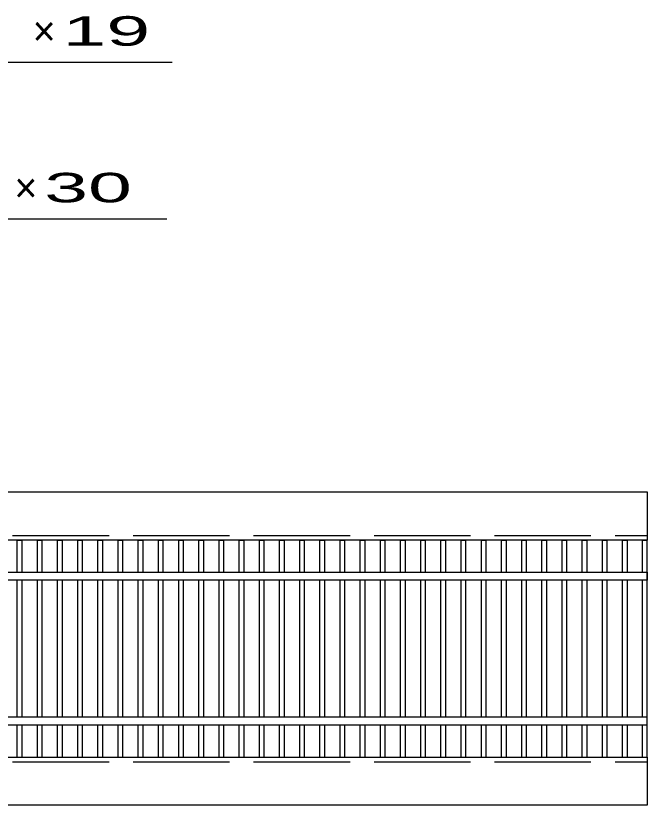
# Model space of a CAD drawing. Units: millimetres, scale not verified. Extents: x -1820 to 1731, y -1282 to 1054.
# Drawn here: x -817 to -424, y 60.5 to 551.9 of the extents above; entities that cross this region are included whole.
import ezdxf
from ezdxf.enums import TextEntityAlignment as Align

# ---------------------------------------------------------------- set-up
doc = ezdxf.new("R2010")
doc.units = ezdxf.units.MM
doc.header["$LTSCALE"] = 10
doc.linetypes.add('DASHED', pattern=[7.5, 6, -1.5])
doc.layers.add('16', color=3, linetype='Continuous', lineweight=25)
doc.layers.add('22', color=4, linetype='Continuous', lineweight=25)
doc.styles.add('ベクトル', font='')
doc.styles.get('ベクトル').set_extended_font_data('ベクトル')

msp = doc.modelspace()

# ---------------------------------------------------------------- linework, layer by layer
at = {"layer": '16'}
for p, q in [((-1419, 255.5), (-424, 255.5)), ((-424, 255.5), (-424, 225.5)), ((-424, 225.5), (-1419, 225.5)), ((-816.12, 205.5), (-816.12, 225.5)), ((-816.12, 225.5), (-813.12, 225.5)), ((-813.12, 205.5), (-813.12, 225.5)), ((-803.56, 205.5), (-803.56, 225.5)), ((-803.56, 225.5), (-800.56, 225.5)), ((-800.56, 205.5), (-800.56, 225.5)), ((-791, 205.5), (-791, 225.5)), ((-791, 225.5), (-788, 225.5)), ((-788, 205.5), (-788, 225.5)), ((-778.44, 205.5), (-778.44, 225.5)), ((-778.44, 225.5), (-775.44, 225.5)), ((-775.44, 205.5), (-775.44, 225.5)), ((-765.88, 205.5), (-765.88, 225.5)), ((-765.88, 225.5), (-762.88, 225.5)), ((-762.88, 205.5), (-762.88, 225.5)), ((-753.32, 205.5), (-753.32, 225.5)), ((-753.32, 225.5), (-750.32, 225.5)), ((-750.32, 205.5), (-750.32, 225.5)), ((-740.76, 205.5), (-740.76, 225.5)), ((-740.76, 225.5), (-737.76, 225.5)), ((-737.76, 205.5), (-737.76, 225.5)), ((-728.2, 205.5), (-728.2, 225.5)), ((-728.2, 225.5), (-725.2, 225.5)), ((-725.2, 205.5), (-725.2, 225.5)), ((-715.64, 205.5), (-715.64, 225.5)), ((-715.64, 225.5), (-712.64, 225.5)), ((-712.64, 205.5), (-712.64, 225.5)), ((-703.08, 205.5), (-703.08, 225.5)), ((-703.08, 225.5), (-700.08, 225.5)), ((-700.08, 205.5), (-700.08, 225.5)), ((-690.52, 205.5), (-690.52, 225.5)), ((-690.52, 225.5), (-687.52, 225.5)), ((-687.52, 205.5), (-687.52, 225.5)), ((-677.96, 205.5), (-677.96, 225.5)), ((-677.96, 225.5), (-674.96, 225.5)), ((-674.96, 205.5), (-674.96, 225.5)), ((-665.4, 205.5), (-665.4, 225.5)), ((-665.4, 225.5), (-662.4, 225.5)), ((-662.4, 205.5), (-662.4, 225.5)), ((-652.84, 205.5), (-652.84, 225.5)), ((-652.84, 225.5), (-649.84, 225.5)), ((-649.84, 205.5), (-649.84, 225.5)), ((-640.28, 205.5), (-640.28, 225.5)), ((-640.28, 225.5), (-637.28, 225.5)), ((-637.28, 205.5), (-637.28, 225.5)), ((-627.72, 205.5), (-627.72, 225.5)), ((-627.72, 225.5), (-624.72, 225.5)), ((-624.72, 205.5), (-624.72, 225.5)), ((-615.16, 205.5), (-615.16, 225.5)), ((-615.16, 225.5), (-612.16, 225.5)), ((-612.16, 205.5), (-612.16, 225.5)), ((-602.6, 205.5), (-602.6, 225.5)), ((-602.6, 225.5), (-599.6, 225.5)), ((-599.6, 205.5), (-599.6, 225.5)), ((-590.04, 205.5), (-590.04, 225.5)), ((-590.04, 225.5), (-587.04, 225.5)), ((-587.04, 205.5), (-587.04, 225.5)), ((-577.48, 205.5), (-577.48, 225.5)), ((-577.48, 225.5), (-574.48, 225.5)), ((-574.48, 205.5), (-574.48, 225.5)), ((-564.92, 205.5), (-564.92, 225.5)), ((-564.92, 225.5), (-561.92, 225.5)), ((-561.92, 205.5), (-561.92, 225.5)), ((-552.36, 205.5), (-552.36, 225.5)), ((-552.36, 225.5), (-549.36, 225.5)), ((-549.36, 205.5), (-549.36, 225.5)), ((-539.8, 205.5), (-539.8, 225.5)), ((-539.8, 225.5), (-536.8, 225.5)), ((-536.8, 205.5), (-536.8, 225.5)), ((-527.24, 205.5), (-527.24, 225.5)), ((-527.24, 225.5), (-524.24, 225.5)), ((-524.24, 205.5), (-524.24, 225.5)), ((-514.68, 205.5), (-514.68, 225.5)), ((-514.68, 225.5), (-511.68, 225.5)), ((-511.68, 205.5), (-511.68, 225.5)), ((-502.12, 205.5), (-502.12, 225.5)), ((-502.12, 225.5), (-499.12, 225.5)), ((-499.12, 205.5), (-499.12, 225.5)), ((-489.56, 205.5), (-489.56, 225.5)), ((-489.56, 225.5), (-486.56, 225.5)), ((-486.56, 205.5), (-486.56, 225.5)), ((-477, 205.5), (-477, 225.5)), ((-477, 225.5), (-474, 225.5)), ((-474, 205.5), (-474, 225.5)), ((-464.44, 205.5), (-464.44, 225.5)), ((-464.44, 225.5), (-461.44, 225.5)), ((-461.44, 205.5), (-461.44, 225.5)), ((-451.88, 205.5), (-451.88, 225.5)), ((-451.88, 225.5), (-448.88, 225.5)), ((-448.88, 205.5), (-448.88, 225.5)), ((-439.32, 205.5), (-439.32, 225.5)), ((-439.32, 225.5), (-436.32, 225.5)), ((-436.32, 205.5), (-436.32, 225.5)), ((-427, 205.5), (-427, 225.5)), ((-427, 225.5), (-424, 225.5)), ((-424, 90.5), (-424, 225.5)), ((-1419, 205.5), (-424, 205.5)), ((-424, 205.5), (-424, 200.5)), ((-424, 200.5), (-1419, 200.5)), ((-816.12, 115.5), (-816.12, 200.5)), ((-813.12, 115.5), (-813.12, 200.5)), ((-803.56, 115.5), (-803.56, 200.5)), ((-800.56, 115.5), (-800.56, 200.5)), ((-791, 115.5), (-791, 200.5)), ((-788, 115.5), (-788, 200.5)), ((-778.44, 115.5), (-778.44, 200.5)), ((-775.44, 115.5), (-775.44, 200.5)), ((-765.88, 115.5), (-765.88, 200.5)), ((-762.88, 115.5), (-762.88, 200.5)), ((-753.32, 115.5), (-753.32, 200.5)), ((-750.32, 115.5), (-750.32, 200.5)), ((-740.76, 115.5), (-740.76, 200.5)), ((-737.76, 115.5), (-737.76, 200.5)), ((-728.2, 115.5), (-728.2, 200.5)), ((-725.2, 115.5), (-725.2, 200.5)), ((-715.64, 115.5), (-715.64, 200.5)), ((-712.64, 115.5), (-712.64, 200.5)), ((-703.08, 115.5), (-703.08, 200.5)), ((-700.08, 115.5), (-700.08, 200.5)), ((-690.52, 115.5), (-690.52, 200.5)), ((-687.52, 115.5), (-687.52, 200.5)), ((-677.96, 115.5), (-677.96, 200.5)), ((-674.96, 115.5), (-674.96, 200.5)), ((-665.4, 115.5), (-665.4, 200.5)), ((-662.4, 115.5), (-662.4, 200.5)), ((-652.84, 115.5), (-652.84, 200.5)), ((-649.84, 115.5), (-649.84, 200.5)), ((-640.28, 115.5), (-640.28, 200.5)), ((-637.28, 115.5), (-637.28, 200.5)), ((-627.72, 115.5), (-627.72, 200.5)), ((-624.72, 115.5), (-624.72, 200.5)), ((-615.16, 115.5), (-615.16, 200.5)), ((-612.16, 115.5), (-612.16, 200.5)), ((-602.6, 115.5), (-602.6, 200.5)), ((-599.6, 115.5), (-599.6, 200.5)), ((-590.04, 115.5), (-590.04, 200.5)), ((-587.04, 115.5), (-587.04, 200.5)), ((-577.48, 115.5), (-577.48, 200.5)), ((-574.48, 115.5), (-574.48, 200.5)), ((-564.92, 115.5), (-564.92, 200.5)), ((-561.92, 115.5), (-561.92, 200.5)), ((-552.36, 115.5), (-552.36, 200.5)), ((-549.36, 115.5), (-549.36, 200.5)), ((-539.8, 115.5), (-539.8, 200.5)), ((-536.8, 115.5), (-536.8, 200.5)), ((-527.24, 115.5), (-527.24, 200.5)), ((-524.24, 115.5), (-524.24, 200.5)), ((-514.68, 115.5), (-514.68, 200.5)), ((-511.68, 115.5), (-511.68, 200.5)), ((-502.12, 115.5), (-502.12, 200.5)), ((-499.12, 115.5), (-499.12, 200.5)), ((-489.56, 115.5), (-489.56, 200.5)), ((-486.56, 115.5), (-486.56, 200.5)), ((-477, 115.5), (-477, 200.5)), ((-474, 115.5), (-474, 200.5)), ((-464.44, 115.5), (-464.44, 200.5)), ((-461.44, 115.5), (-461.44, 200.5)), ((-451.88, 115.5), (-451.88, 200.5)), ((-448.88, 115.5), (-448.88, 200.5)), ((-439.32, 115.5), (-439.32, 200.5)), ((-436.32, 115.5), (-436.32, 200.5)), ((-427, 115.5), (-427, 200.5)), ((-1419, 115.5), (-424, 115.5)), ((-424, 110.5), (-424, 115.5)), ((-1419, 110.5), (-424, 110.5)), ((-816.12, 90.5), (-816.12, 110.5)), ((-813.12, 90.5), (-813.12, 110.5)), ((-803.56, 90.5), (-803.56, 110.5)), ((-800.56, 90.5), (-800.56, 110.5)), ((-791, 90.5), (-791, 110.5)), ((-788, 90.5), (-788, 110.5)), ((-778.44, 90.5), (-778.44, 110.5)), ((-775.44, 90.5), (-775.44, 110.5)), ((-765.88, 90.5), (-765.88, 110.5)), ((-762.88, 90.5), (-762.88, 110.5)), ((-753.32, 90.5), (-753.32, 110.5)), ((-750.32, 90.5), (-750.32, 110.5)), ((-740.76, 90.5), (-740.76, 110.5)), ((-737.76, 90.5), (-737.76, 110.5)), ((-728.2, 90.5), (-728.2, 110.5)), ((-725.2, 90.5), (-725.2, 110.5)), ((-715.64, 90.5), (-715.64, 110.5)), ((-712.64, 90.5), (-712.64, 110.5)), ((-703.08, 90.5), (-703.08, 110.5)), ((-700.08, 90.5), (-700.08, 110.5)), ((-690.52, 90.5), (-690.52, 110.5)), ((-687.52, 90.5), (-687.52, 110.5)), ((-677.96, 90.5), (-677.96, 110.5)), ((-674.96, 90.5), (-674.96, 110.5)), ((-665.4, 90.5), (-665.4, 110.5)), ((-662.4, 90.5), (-662.4, 110.5)), ((-652.84, 90.5), (-652.84, 110.5)), ((-649.84, 90.5), (-649.84, 110.5)), ((-640.28, 90.5), (-640.28, 110.5)), ((-637.28, 90.5), (-637.28, 110.5)), ((-627.72, 90.5), (-627.72, 110.5)), ((-624.72, 90.5), (-624.72, 110.5)), ((-615.16, 90.5), (-615.16, 110.5)), ((-612.16, 90.5), (-612.16, 110.5)), ((-602.6, 90.5), (-602.6, 110.5)), ((-599.6, 90.5), (-599.6, 110.5)), ((-590.04, 90.5), (-590.04, 110.5)), ((-587.04, 90.5), (-587.04, 110.5)), ((-577.48, 90.5), (-577.48, 110.5)), ((-574.48, 90.5), (-574.48, 110.5)), ((-564.92, 90.5), (-564.92, 110.5)), ((-561.92, 90.5), (-561.92, 110.5)), ((-552.36, 90.5), (-552.36, 110.5)), ((-549.36, 90.5), (-549.36, 110.5)), ((-539.8, 90.5), (-539.8, 110.5)), ((-536.8, 90.5), (-536.8, 110.5)), ((-527.24, 90.5), (-527.24, 110.5)), ((-524.24, 90.5), (-524.24, 110.5)), ((-514.68, 90.5), (-514.68, 110.5)), ((-511.68, 90.5), (-511.68, 110.5)), ((-502.12, 90.5), (-502.12, 110.5)), ((-499.12, 90.5), (-499.12, 110.5)), ((-489.56, 90.5), (-489.56, 110.5)), ((-486.56, 90.5), (-486.56, 110.5)), ((-477, 90.5), (-477, 110.5)), ((-474, 90.5), (-474, 110.5)), ((-464.44, 90.5), (-464.44, 110.5)), ((-461.44, 90.5), (-461.44, 110.5)), ((-451.88, 90.5), (-451.88, 110.5)), ((-448.88, 90.5), (-448.88, 110.5)), ((-439.32, 90.5), (-439.32, 110.5)), ((-436.32, 90.5), (-436.32, 110.5)), ((-427, 90.5), (-427, 110.5)), ((-1419, 90.5), (-424, 90.5)), ((-816.12, 90.5), (-813.12, 90.5)), ((-803.56, 90.5), (-800.56, 90.5)), ((-791, 90.5), (-788, 90.5)), ((-778.44, 90.5), (-775.44, 90.5)), ((-765.88, 90.5), (-762.88, 90.5)), ((-753.32, 90.5), (-750.32, 90.5)), ((-740.76, 90.5), (-737.76, 90.5)), ((-728.2, 90.5), (-725.2, 90.5)), ((-715.64, 90.5), (-712.64, 90.5)), ((-703.08, 90.5), (-700.08, 90.5)), ((-690.52, 90.5), (-687.52, 90.5)), ((-677.96, 90.5), (-674.96, 90.5)), ((-665.4, 90.5), (-662.4, 90.5)), ((-652.84, 90.5), (-649.84, 90.5)), ((-640.28, 90.5), (-637.28, 90.5)), ((-627.72, 90.5), (-624.72, 90.5)), ((-615.16, 90.5), (-612.16, 90.5)), ((-602.6, 90.5), (-599.6, 90.5)), ((-590.04, 90.5), (-587.04, 90.5)), ((-577.48, 90.5), (-574.48, 90.5)), ((-564.92, 90.5), (-561.92, 90.5)), ((-552.36, 90.5), (-549.36, 90.5)), ((-539.8, 90.5), (-536.8, 90.5)), ((-527.24, 90.5), (-524.24, 90.5)), ((-514.68, 90.5), (-511.68, 90.5)), ((-502.12, 90.5), (-499.12, 90.5)), ((-489.56, 90.5), (-486.56, 90.5)), ((-477, 90.5), (-474, 90.5)), ((-464.44, 90.5), (-461.44, 90.5)), ((-451.88, 90.5), (-448.88, 90.5)), ((-439.32, 90.5), (-436.32, 90.5)), ((-427, 90.5), (-424, 90.5)), ((-424, 90.5), (-424, 60.5)), ((-424, 60.5), (-1419, 60.5))]:
    msp.add_line(p, q, dxfattribs=at)
at = {"layer": '16', "linetype": 'DASHED'}
for p, q in [((-1419, 228.5), (-424, 228.5)), ((-1419, 87.5), (-424, 87.5))]:
    msp.add_line(p, q, dxfattribs=at)
at = {"layer": '22'}
for p, q in [((-1209.63, 523), (-719.78, 523)), ((-1162.94, 425.5), (-722.94, 425.5))]:
    msp.add_line(p, q, dxfattribs=at)

# ---------------------------------------------------------------- texts
at = {"layer": '22', "color": 2, "style": 'ベクトル', "width": 2}
for s, p in [(' 19 ', (-801.56, 542.5)), (' 30 ', (-812.94, 445))]:
    msp.add_text(s, height=18.33, dxfattribs=at).set_placement(p, align=Align.MIDDLE_LEFT)
at = {"layer": '22', "color": 2, "style": 'ベクトル'}
for p in [(-806.56, 542.5), (-817.94, 445)]:
    msp.add_text('×', height=18.33, dxfattribs=at).set_placement(p, align=Align.MIDDLE_LEFT)

doc.saveas('drawing.dxf')
